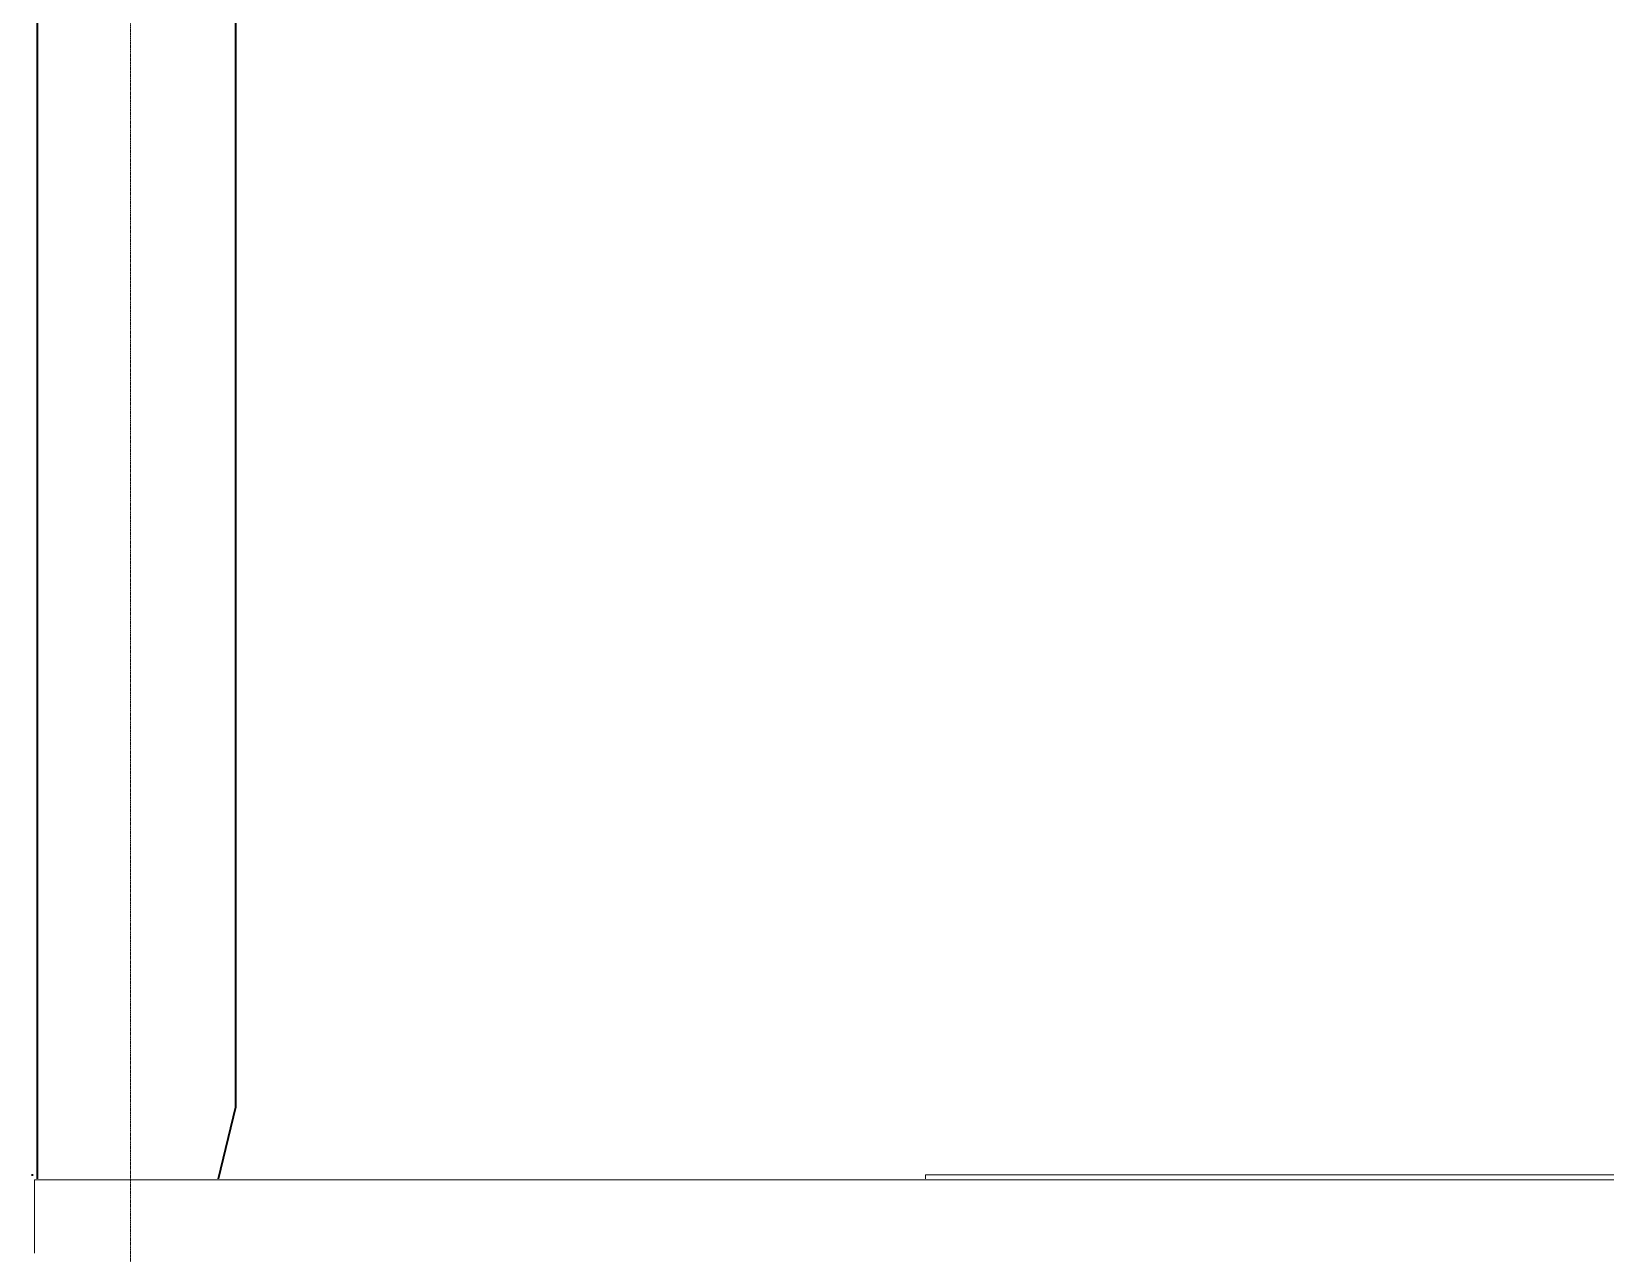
# Model space of a CAD drawing. Header units: millimetres. Extents: x 0 to 153524, y 0 to 59400.
# Drawn here: x 20300 to 23478, y 24151 to 26619 of the extents above; entities that cross this region are included whole.
import ezdxf

# ---------------------------------------------------------------- set-up
doc = ezdxf.new("R2010")
doc.units = ezdxf.units.MM
doc.linetypes.add('DASHDOT', pattern=[3.556, 2.54, -0.508, 0, -0.508])
for name, color, linetype, lineweight in [('01_切断（構造・壁）', 7, 'Continuous', 35), ('10_見えがかり', 7, 'Continuous', 13), ('11_見えがかり（家具）', 8, 'Continuous', 9), ('40_通り芯', 1, 'DASHDOT', 9)]:
    doc.layers.add(name, color=color, linetype=linetype, lineweight=lineweight)

msp = doc.modelspace()

# ---------------------------------------------------------------- linework, layer by layer
at = {"layer": '01_切断（構造・壁）'}
msp.add_lwpolyline([(20300.3, 24310), (20301.6, 24310), (20303.9, 24310)], dxfattribs=at)
at = {"layer": '10_見えがかり'}
for points in [[(20311.4, 25575), (20311.4, 25939.3), (20311.4, 26121.4), (20311.4, 26303.6), (20311.4, 26667.9), (20311.4, 26850), (20311.4, 27032.2), (20311.4, 27214.3), (20311.4, 27396.4), (20311.2, 27578.6), (20311.2, 28125), (20393.2, 28271.9), (20570.3, 28295)], [(20570.3, 28294.7), (20395.2, 28271.9), (20313.1, 28125), (20313.1, 27578.6), (20313.3, 27396.4), (20313.3, 27214.3), (20313.3, 27032.2), (20313.4, 26667.9), (20313.4, 26485.7), (20313.4, 26303.6), (20313.4, 26121.4), (20313.4, 25939.3), (20313.4, 25757.1), (20313.4, 25392.9), (20313.4, 25210.7), (20313.4, 25028.6), (20313.4, 24664.3), (20313.4, 24302)], [(20676.2, 24302), (20711.4, 24446.4), (20711.4, 24628.6), (20711.4, 24810.7), (20711.4, 24992.9), (20711.4, 25175), (20711.4, 25357.1), (20711.4, 25539.3), (20711.4, 25721.4), (20711.4, 25903.6), (20711.4, 26085.7), (20711.4, 26267.9), (20711.4, 26450), (20711.4, 26632.2), (20711.4, 26996.4), (20711.4, 27178.6), (20711.4, 27360.7), (20714.9, 27542.8), (20735, 27620.9)], [(20737, 27621.2), (20716.8, 27542.8), (20713.4, 27360.7), (20713.4, 27178.6), (20713.4, 26996.4), (20713.4, 26632.2), (20713.4, 26450), (20713.4, 26267.9), (20713.4, 26085.7), (20713.4, 25903.6), (20713.4, 25721.4), (20713.4, 25539.3), (20713.4, 25357.1), (20713.4, 25175), (20713.4, 24992.9), (20713.4, 24810.7), (20713.4, 24628.6), (20713.4, 24446.4), (20678.2, 24302)], [(20311.4, 24302), (20311.4, 24482.1), (20311.4, 24664.3), (20311.4, 24846.4), (20311.4, 25028.6), (20311.4, 25210.7), (20311.4, 25392.9), (20311.4, 25575)], [(22105.2, 24302), (22105.2, 24310), (32511.8, 24310), (32511.8, 24302)]]:
    msp.add_lwpolyline(points, dxfattribs=at)
at = {"layer": '11_見えがかり（家具）'}
msp.add_lwpolyline([(20306.4, 24152), (20306.4, 24300), (32583.1, 24300)], dxfattribs=at)
at = {"layer": '40_通り芯'}
msp.add_lwpolyline([(20500, 22750), (20500, 34100)], dxfattribs=at)

doc.saveas('drawing.dxf')
